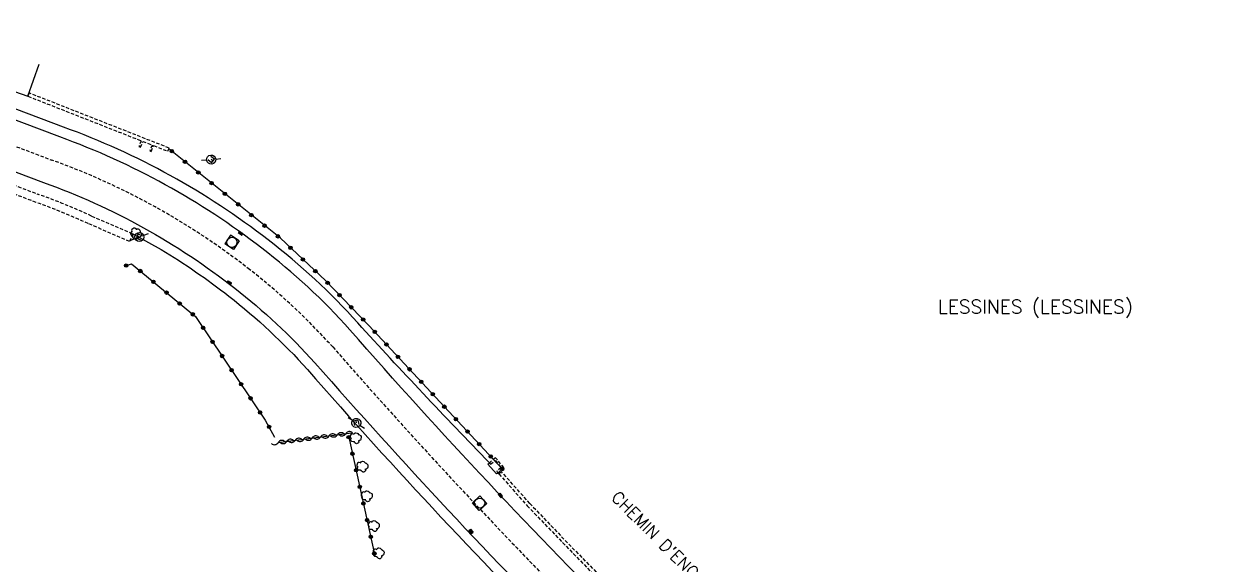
# Model space of a CAD drawing. Header units: millimetres. Extents: x 111999 to 113000, y 155000 to 156001.
# Drawn here: x 112824.3 to 113000, y 155450 to 155529.4 of the extents above; entities that cross this region are included whole.
import ezdxf
from ezdxf.enums import TextEntityAlignment as Align

# ---------------------------------------------------------------- set-up
doc = ezdxf.new("R2010")
doc.units = ezdxf.units.MM
doc.linetypes.add('DASHED', pattern=[0.75, 0.5, -0.25])
doc.layers.get('0').update_dxf_attribs({"linetype": 'CONTINUOUS'})
for name, color, linetype in [('W0001', 6, 'DASHED'), ('W0008', 7, 'CONTINUOUS'), ('W0100', 7, 'CONTINUOUS'), ('W0112', 1, 'DASHED'), ('W0300', 7, 'CONTINUOUS'), ('W0310', 3, 'CONTINUOUS'), ('W0322', 7, 'CONTINUOUS'), ('W0334', 7, 'CONTINUOUS'), ('W0400', 7, 'CONTINUOUS'), ('W0420', 7, 'CONTINUOUS'), ('W0471', 7, 'CONTINUOUS'), ('W0980', 7, 'CONTINUOUS'), ('W0989', 7, 'CONTINUOUS')]:
    doc.layers.add(name, color=color, linetype=linetype)
doc.styles.get("Standard").update_dxf_attribs({"font": 'romans.shx', "width": 0.85})

# ---------------------------------------------------------------- blocks, each defined once
blk = doc.blocks.new('t322o')
at = {"color": 0, "linetype": 'Continuous'}
for radius in [0.25, 0.15]:
    blk.add_circle((0, 0), radius, dxfattribs=at)
blk = doc.blocks.new('t310o')
at = {"color": 0, "linetype": 'Continuous'}
for centre, start, end in [((-0.5, 0.38), 216.8699, 323.1304), ((0.5, -0.37), 36.8699, 143.1303)]:
    blk.add_arc(centre, 0.625, start, end, dxfattribs=at)
blk = doc.blocks.new('T471')
for p, q in [((-0.333334, 0.333334), (-0.333334, -0.333334)), ((-0.333334, 0.333334), (0.333334, 0.333334)), ((-0.333334, 0), (0, 0)), ((0.500001, 0.500001), (1.000002, 1.000002)), ((-0.500001, -0.500001), (-1.000002, -1.000002)), ((-0.333334, -0.333334), (0.333334, -0.333334))]:
    blk.add_line(p, q)
blk.add_ellipse((0, 0), major_axis=(0.471405, 0.471405), ratio=1, start_param=5.4977871438, end_param=11.780972451)
blk = doc.blocks.new('T420')
for p, q in [((0.75, 0.75), (-0.75, 0.75)), ((-0.75, 0.75), (-0.75, -0.75)), ((0.75, 0.75), (0.75, -0.75)), ((0.75, -0.75), (-0.75, -0.75))]:
    blk.add_line(p, q)
blk.add_ellipse((0, 0), major_axis=(-0.53, 0.53), ratio=1, start_param=3.926991, end_param=10.210176)
blk = doc.blocks.new('T400')
for p, q in [((-0.15, 0.3), (0.15, 0.3)), ((-0.15, -0.25), (-0.15, 0.3)), ((-0.15, 0.15), (0.15, 0.15)), ((-0.15, 0), (0.15, 0)), ((0.15, 0.3), (0.15, -0.25)), ((-0.15, -0.15), (0.15, -0.15)), ((-0.15, -0.25), (-0.15, -0.3)), ((-0.15, -0.3), (0.15, -0.3)), ((0.15, -0.3), (0.15, -0.25))]:
    blk.add_line(p, q)
blk = doc.blocks.new('T300')
for p, q in [((-0.8, 0.51), (-0.86, 0.34)), ((-0.86, 0.34), (-0.86, 0.17)), ((-0.86, 0.17), (-0.74, 0.06)), ((-0.69, 0.63), (-0.8, 0.51)), ((-0.8, -0.06), (-0.74, 0.06)), ((-0.74, 0.06), (-0.69, 0.11)), ((-0.57, 0.69), (-0.69, 0.63)), ((-0.46, 0.69), (-0.57, 0.69)), ((-0.29, 0.63), (-0.46, 0.69)), ((-0.29, 0.63), (-0.17, 0.74)), ((-0.23, 0.57), (-0.29, 0.63)), ((-0.17, 0.74), (-0.06, 0.8)), ((-0.06, 0.8), (0.06, 0.8)), ((0.06, 0.8), (0.23, 0.74)), ((0.23, 0.74), (0.34, 0.63)), ((0.34, 0.63), (0.4, 0.51)), ((0.46, 0.46), (0.34, 0.46)), ((0.4, 0.51), (0.4, 0.46)), ((0.57, 0.4), (0.46, 0.46)), ((0.57, 0.4), (0.69, 0.29)), ((0.69, 0.29), (0.74, 0.17)), ((0.74, 0.06), (0.69, -0.17)), ((0.74, 0.17), (0.74, 0.06)), ((-0.8, -0.17), (-0.8, -0.06)), ((-0.8, -0.23), (-0.8, -0.17)), ((-0.74, -0.34), (-0.8, -0.23)), ((-0.69, -0.4), (-0.74, -0.34)), ((-0.51, -0.46), (-0.69, -0.4)), ((-0.4, -0.46), (-0.51, -0.46)), ((-0.4, -0.46), (-0.34, -0.46)), ((-0.34, -0.46), (-0.34, -0.4)), ((-0.34, -0.51), (-0.34, -0.46)), ((-0.29, -0.63), (-0.34, -0.51)), ((-0.17, -0.74), (-0.29, -0.63)), ((-0.06, -0.8), (-0.17, -0.74)), ((0.06, -0.8), (-0.06, -0.8)), ((0.17, -0.74), (0.06, -0.8)), ((0.23, -0.69), (0.17, -0.74)), ((0.29, -0.46), (0.23, -0.46)), ((0.29, -0.63), (0.23, -0.69)), ((0.46, -0.4), (0.29, -0.46)), ((0.34, -0.51), (0.29, -0.63)), ((0.34, -0.51), (0.34, -0.46)), ((0.57, -0.34), (0.46, -0.4)), ((0.63, -0.29), (0.57, -0.34)), ((0.69, -0.17), (0.63, -0.29))]:
    blk.add_line(p, q)

msp = doc.modelspace()

# ---------------------------------------------------------------- linework, layer by layer
at = {"layer": 'W0001'}
msp.add_lwpolyline([(112788.15, 155524.64), (112828.39, 155509.38, -0.080413), (112857.45, 155493.3, -0.044314), (112869.67, 155481.92, 0.016143), (112909.39, 155439.42, 0.058309), (112939.44, 155415.72), (112992.04, 155382.66, -0.025749), (113000, 155376.27, -0.067839)], format="xyb", dxfattribs=at)
at = {"layer": 'W0008', "flags": 128}
msp.add_lwpolyline([(113000, 155404.86), (112983.37, 155400.97, -0.071158), (112973.68, 155400.63, -0.076938), (112964.58, 155404.21), (112941.49, 155418.66, -0.058614), (112913.61, 155440.27, -0.016982), (112872.19, 155484.43, 0.04744), (112859.24, 155496.43, 0.078379), (112829.6, 155512.77), (112789.41, 155527.94)], format="xyb", dxfattribs=at)
at = {"layer": 'W0008'}
msp.add_lwpolyline([(112786.89, 155521.33), (112827.18, 155506.09, -0.080508), (112855.29, 155490.54, -0.044273), (112867.05, 155479.59, 0.016137), (112906.91, 155436.94, 0.05829), (112937.59, 155412.73), (112990.08, 155379.74, -0.033764), (113000, 155371.5, -0.067863)], format="xyb", dxfattribs=at)
at = {"layer": 'W0100'}
msp.add_lwpolyline([(112818.33, 155526.33), (112816.69, 155521.6), (112824.9, 155518.75), (112826.54, 155523.48)], dxfattribs=at)
at = {"layer": 'W0112'}
for points in [[(112839.83, 155497.42), (112833.75, 155500.04, 0.021256), (112826.1, 155503.16), (112785.81, 155518.42), (112786.25, 155519.57), (112826.52, 155504.31, -0.021193), (112834.25, 155501.16), (112840.31, 155498.55)], [(112940.36, 155421.89), (112938.8, 155423.07, -0.050867), (112915.24, 155441.92, -0.006688), (112898.61, 155458.93), (112894.45, 155463.6), (112894.08, 155463.27), (112898.24, 155458.59, 0.006691), (112914.89, 155441.57, 0.05084), (112938.51, 155422.66), (112940.06, 155421.49)]]:
    msp.add_lwpolyline(points, format="xyb", close=True, dxfattribs=at)
for points in [[(112843.14, 155511.58), (112842.81, 155510.74), (112843.02, 155510.64), (112843.36, 155511.5), (112845.44, 155510.68), (112845.63, 155511.14), (112825.07, 155519.23), (112824.9, 155518.75), (112841.54, 155512.21), (112841.2, 155511.36), (112841.43, 155511.26), (112841.77, 155512.12)], [(112893.95, 155463.43), (112894.8, 155464.2), (112893.59, 155465.66), (112892.67, 155464.92), (112892.86, 155464.69), (112893.55, 155465.24), (112894.39, 155464.23), (112893.75, 155463.65)]]:
    msp.add_lwpolyline(points, close=True, dxfattribs=at)
at = {"layer": 'W0310'}
msp.add_lwpolyline([(112861.67, 155467.88), (112872.47, 155469.29)], dxfattribs=at)
at = {"layer": 'W0322'}
for points in [[(112845.31, 155511.27), (112845.3, 155511.27)], [(112894.57, 155464), (112874.97, 155485.08), (112868.6, 155491.68), (112861.97, 155497.89), (112845.59, 155511.04)], [(112839.32, 155493.88), (112840.11, 155494.15), (112849.5, 155486.4), (112859.76, 155471.17), (112861.13, 155468.69)], [(112872.01, 155468.69), (112875.87, 155451.24)]]:
    msp.add_lwpolyline(points, dxfattribs=at)
at = {"layer": 'W0334', "flags": 128}
msp.add_lwpolyline([(112892.67, 155464.92, -0.00773), (112873.34, 155485.45, 0.047443), (112860.18, 155497.65, 0.078342), (112830.14, 155514.21), (112789.96, 155529.37)], format="xyb", dxfattribs=at)
at = {"layer": 'W0334'}
msp.add_lwpolyline([(112840.31, 155498.55), (112844.46, 155496.25, -0.030513), (112854.39, 155489.39, -0.044256), (112865.95, 155478.62, 0.016135), (112905.87, 155435.9, 0.05828), (112936.81, 155411.49), (112989.26, 155378.53, -0.037361), (113000, 155369.47, -0.045958)], format="xyb", dxfattribs=at)
msp.add_lwpolyline([(112894.08, 155463.27), (112893.95, 155463.43), (112893.71, 155463.29), (112892.44, 155464.7), (112892.67, 155464.92)], dxfattribs=at)

# ---------------------------------------------------------------- block references
at = {"layer": 'W0300'}
for p, rotation in [((112840.83, 155498.51), 336.327166070937), ((112873.11, 155468.52), 7.409207170512309), ((112874.09, 155464.33), 7.409207170512309), ((112874.74, 155460), 7.409207170512309), ((112875.77, 155455.61), 7.409207170512309), ((112876.48, 155451.61), 7.409207170512309)]:
    msp.add_blockref('T300', p, dxfattribs=dict(at, rotation=rotation))
at = {"layer": 'W0310', "rotation": 7.409207170512221}
for p in [(112861.67, 155467.88), (112862.91, 155468.04), (112864.15, 155468.2), (112865.39, 155468.36), (112866.63, 155468.53), (112867.87, 155468.69), (112869.11, 155468.85), (112870.35, 155469.01), (112871.59, 155469.17)]:
    msp.add_blockref('t310o', p, dxfattribs=at)
at = {"layer": 'W0322'}
for p, rotation in [((112846.02, 155510.7), 141.2320325314), ((112847.97, 155509.13), 141.2320325314), ((112849.92, 155507.56), 141.2320325314), ((112851.87, 155506), 141.2320325314), ((112853.82, 155504.43), 141.2320325314), ((112855.77, 155502.87), 141.2320325314), ((112857.71, 155501.3), 141.2320325314), ((112859.66, 155499.74), 141.2320325314), ((112861.61, 155498.17), 141.2320325314), ((112863.46, 155496.49), 136.908320370728), ((112865.29, 155494.78), 136.908320370728), ((112839.32, 155493.88), 18.6618788973358), ((112841.4, 155493.08), 320.479764336234), ((112867.11, 155493.07), 136.908320370728), ((112843.33, 155491.49), 320.479764336234), ((112868.92, 155491.35), 133.943145662619), ((112845.26, 155489.9), 320.479764336234), ((112870.66, 155489.55), 133.943145662619), ((112847.18, 155488.31), 320.479764336234), ((112872.39, 155487.75), 133.943145662619), ((112849.11, 155486.72), 320.479764336234), ((112874.13, 155485.95), 133.943145662619), ((112850.62, 155484.74), 303.969240641512), ((112875.84, 155484.13), 132.928481571747), ((112852.01, 155482.67), 303.969240641512), ((112877.55, 155482.3), 132.928481571747), ((112853.41, 155480.6), 303.969240641512), ((112879.25, 155480.47), 132.928481571747), ((112854.81, 155478.52), 303.969240641512), ((112880.95, 155478.64), 132.928481571747), ((112882.66, 155476.81), 132.928481571747), ((112856.2, 155476.45), 303.969240641512), ((112884.36, 155474.98), 132.928481571747), ((112857.6, 155474.38), 303.969240641512), ((112859, 155472.3), 303.969240641512), ((112886.06, 155473.15), 132.928481571747), ((112860.31, 155470.18), 298.933347309478), ((112887.76, 155471.32), 132.928481571747), ((112872.01, 155468.69), 282.452191273125), ((112889.47, 155469.49), 132.928481571747), ((112872.55, 155466.25), 282.452191273125), ((112891.17, 155467.66), 132.928481571747), ((112892.87, 155465.83), 132.928481571747), ((112873.09, 155463.81), 282.452191273125), ((112894.57, 155464), 132.928481571747), ((112873.63, 155461.37), 282.452191273125), ((112874.17, 155458.93), 282.452191273125), ((112874.71, 155456.49), 282.452191273125), ((112875.25, 155454.04), 282.452191273125), ((112875.78, 155451.6), 282.452191273125)]:
    msp.add_blockref('t322o', p, dxfattribs=dict(at, rotation=rotation))
at = {"layer": 'W0400'}
for p, rotation in [((112856.14, 155498.62), 57.12152768355704), ((112854.48, 155491.34), 57.12152768355704), ((112894.29, 155460.11), 42.53312548535003), ((112889.97, 155454.83), 42.53312548535003)]:
    msp.add_blockref('T400', p, dxfattribs=dict(at, rotation=rotation))
at = {"layer": 'W0420'}
for p, rotation in [((112854.86, 155497.29), 327.121527683557), ((112891.24, 155458.98), 312.53312548535)]:
    msp.add_blockref('T420', p, dxfattribs=dict(at, rotation=rotation))
at = {"layer": 'W0471'}
for p, rotation in [((112851.81, 155509.45), 141.2320325314), ((112841.27, 155498.08), 336.327166070937), ((112873.12, 155470.77), 282.452191273125)]:
    msp.add_blockref('T471', p, dxfattribs=dict(at, rotation=rotation))

# ---------------------------------------------------------------- texts
at = {"layer": 'W0980'}
msp.add_text('LESSINES (LESSINES)', height=2, dxfattribs=at).set_placement((112972.86, 155487.72), align=Align.MIDDLE)
at = {"layer": 'W0989'}
msp.add_text("CHEMIN D'ENGHIEN", height=1.75, rotation=315.0152, dxfattribs=at).set_placement((112918.91, 155452.45), align=Align.MIDDLE)

doc.saveas('drawing.dxf')
